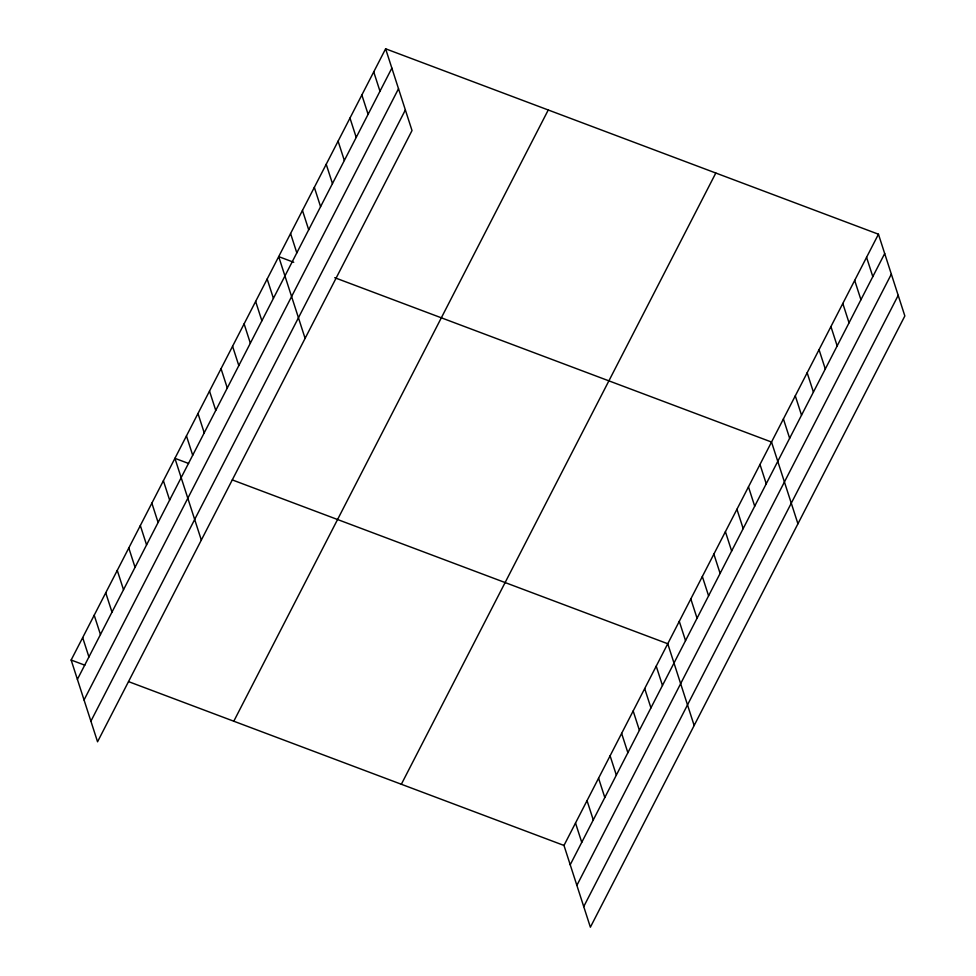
<?xml version="1.0" encoding="UTF-8"?>
<svg xmlns="http://www.w3.org/2000/svg" width="976" height="976" viewBox="0 0 976 976"><rect width="100%" height="100%" fill="white"/><g stroke="black" fill="none" stroke-linecap="round" stroke-linejoin="round"><path stroke-width="1.46" d="M385.618 48.8L412.018 130.552L97.551 741.784L71.15 660.032L385.618 48.8L878.449 234.216L904.85 315.968L590.382 927.2L563.982 845.448L878.449 234.216M77.397 679.357L391.864 68.125M84.046 699.963L398.513 88.731M90.902 721.179L405.369 109.946M233.789 721.227L548.256 109.983M401.343 784.265L715.811 173.033M570.216 864.773L884.695 253.54M576.877 885.378L891.344 274.146M583.733 906.606L898.201 295.362M293.727 262.276L278.697 256.615L305.098 338.367M334.731 277.696L771.528 442.043L797.929 523.783M188.588 463.466L174.924 458.33L201.324 540.07M232.325 479.924L667.755 643.745L694.156 725.497M71.15 660.032L84.814 665.181M128.551 681.626L563.982 845.448M866.566 257.31L872.812 276.635M854.683 280.405L860.93 299.73M842.813 303.487L849.047 322.812M830.93 326.582L837.164 345.907M819.047 349.676L825.293 369.001M807.164 372.759L813.411 392.084M795.294 395.853L801.528 415.178M783.411 418.948L789.645 438.273M759.999 464.454L766.245 483.779M748.47 486.865L754.704 506.19M736.941 509.277L743.175 528.602M725.412 531.688L731.646 551.013M713.871 554.1L720.117 573.424M702.342 576.511L708.588 595.836M690.813 598.922L697.059 618.247M679.284 621.334L685.53 640.659M656.226 666.157L662.46 685.481M644.697 688.568L650.931 707.893M633.168 710.979L639.402 730.304M621.627 733.391L627.873 752.716M610.098 755.802L616.344 775.127M373.735 71.895L379.981 91.219M598.569 778.214L604.815 797.538M361.852 94.977L368.098 114.314M587.04 800.625L593.286 819.95M349.981 118.072L356.216 137.396M575.511 823.036L581.757 842.361M338.099 141.166L344.345 160.491M326.216 164.261L332.462 183.586M314.333 187.343L320.579 206.668M302.462 210.438L308.697 229.763M290.58 233.532L296.814 252.857M267.168 279.026L273.414 298.363M255.639 301.438L261.873 320.775M244.11 323.861L250.344 343.186M232.581 346.273L238.815 365.597M221.04 368.684L227.286 388.009M209.511 391.095L215.757 410.42M197.982 413.507L204.228 432.832M186.453 435.918L192.699 455.243M163.395 480.741L169.629 500.066M151.866 503.152L158.1 522.477M140.337 525.564L146.571 544.889M128.795 547.975L135.042 567.3M117.266 570.387L123.513 589.711M105.737 592.798L111.984 612.123M94.208 615.209L100.455 634.534M82.679 637.621L88.926 656.946"/></g></svg>
